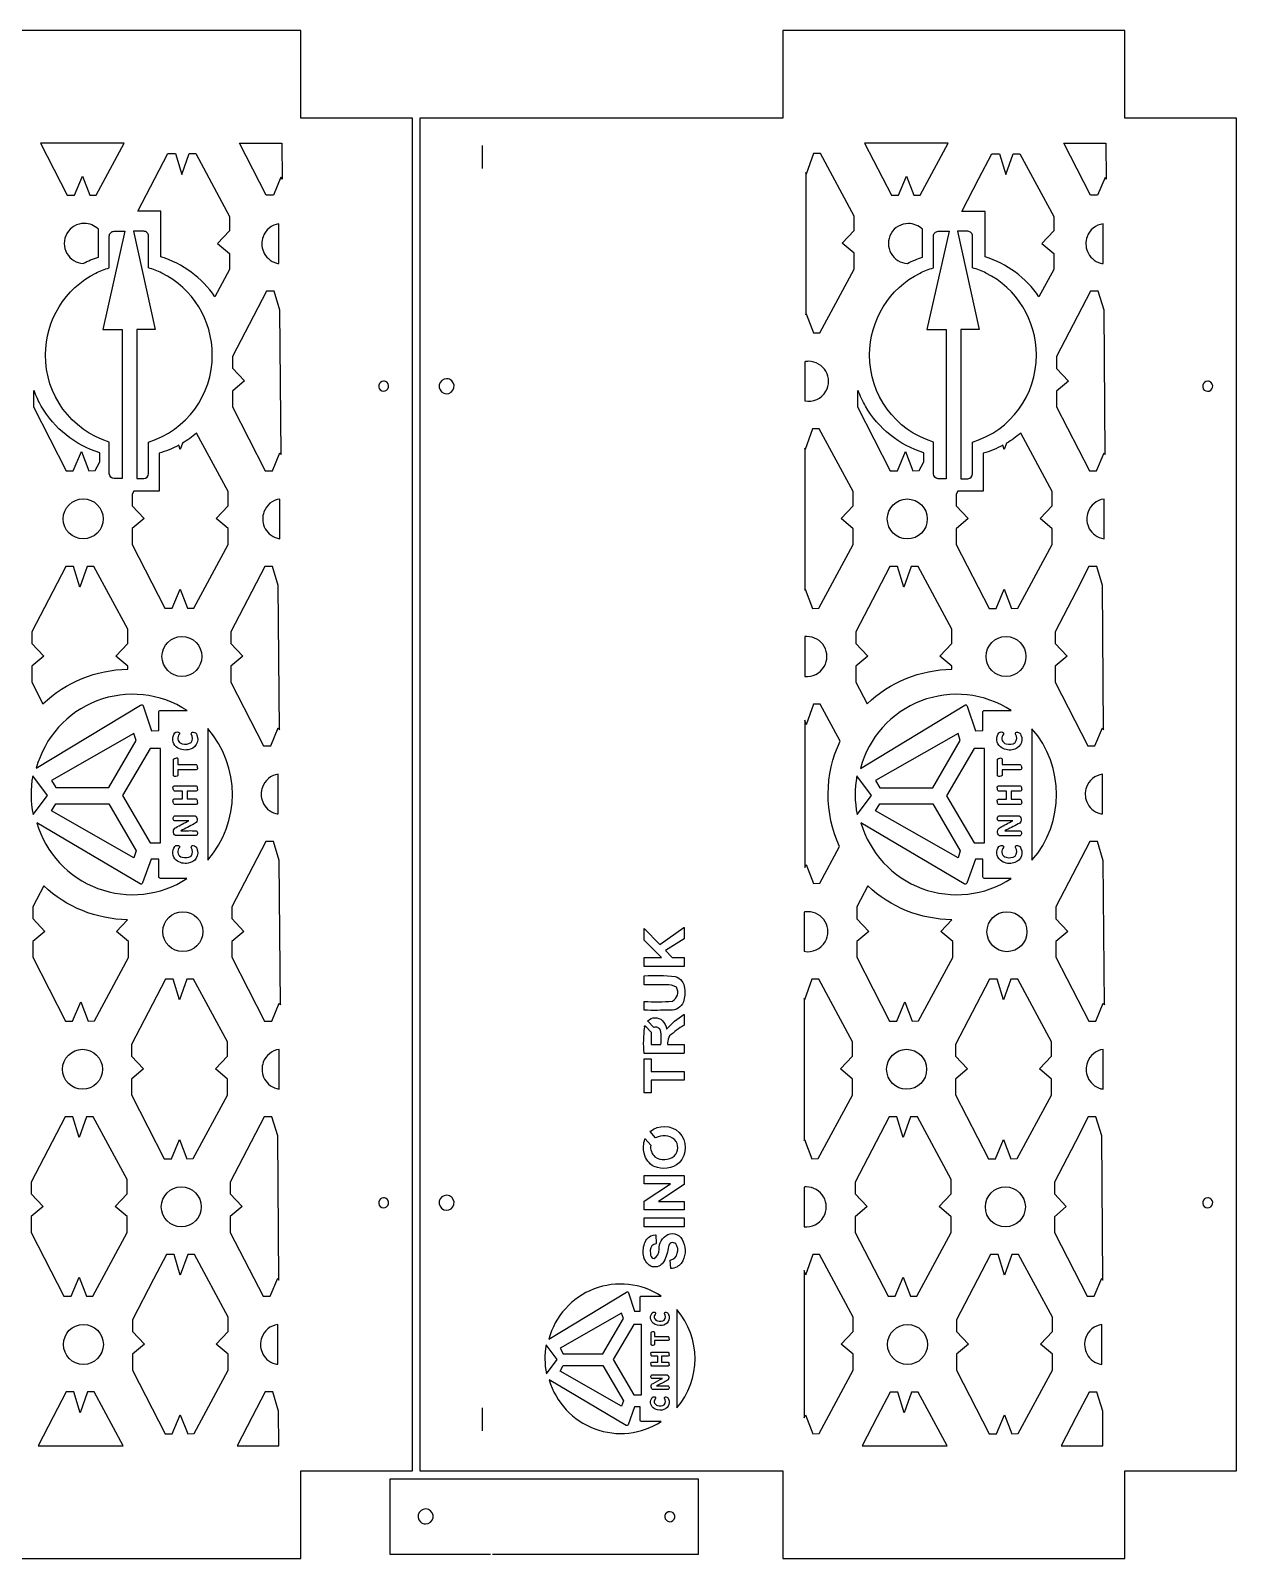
# Model space of a CAD drawing. Header units: millimetres. Extents: x -493 to 497, y 1253 to 3246.
# Drawn here: x 13 to 494, y 2636 to 3246 of the extents above; entities that cross this region are included whole.
import ezdxf

# ---------------------------------------------------------------- set-up
doc = ezdxf.new("R2010")
doc.units = ezdxf.units.MM
doc.layers.add('Default', color=70, linetype='Continuous')

msp = doc.modelspace()

# ---------------------------------------------------------------- linework, layer by layer
at = {"layer": 'Default'}
for points in [[(-16.08, 3231), (-16.08, 3211), (-161.08, 3210.99), (-161.08, 2671), (-16.08, 2671), (-16.08, 2636), (120.56, 2636), (120.56, 2671), (165.08, 2671), (165.08, 3211), (120.56, 3211), (120.56, 3246), (-16.08, 3246)], [(313.08, 3230.99), (313.08, 3210.99), (168.08, 3210.97), (168.08, 2670.99), (313.08, 2670.99), (313.08, 2635.99), (449.73, 2635.99), (449.73, 2670.99), (494.25, 2670.99), (494.25, 3210.99), (449.73, 3210.99), (449.73, 3245.99), (313.08, 3245.99)], [(49.94, 3201), (16.58, 3201), (27.24, 3180.24), (30.08, 3180.24), (33.3, 3187.89), (36.27, 3180.24), (38.79, 3180.33)], [(112.94, 3201), (113.05, 3186.69), (112.61, 3187.41), (109.59, 3180.24), (106.75, 3180.24), (96.09, 3201)], [(322.22, 3189.28), (322.22, 3132.5), (322.4, 3132.94), (325.37, 3125.29), (327.88, 3125.38), (341.54, 3150.7), (341.54, 3156.95), (341.54, 3157.08), (336.76, 3161.11), (341.54, 3166.17), (341.54, 3166.75), (341.54, 3171.88), (328.07, 3196.94), (327.26, 3196.94), (326, 3196.94), (325.37, 3196.94), (322.4, 3188.67)], [(379.1, 3200.99), (345.75, 3200.99), (356.41, 3180.22), (359.25, 3180.22), (362.47, 3187.88), (365.44, 3180.22), (367.95, 3180.32)], [(442.11, 3200.99), (442.22, 3186.67), (441.78, 3187.39), (438.76, 3180.22), (435.92, 3180.22), (425.26, 3200.99)], [(112.62, 3076.72), (112.18, 3134.33), (109.88, 3141.92), (106.81, 3141.92), (101.63, 3131.97), (93.25, 3115.85), (93.25, 3111.73), (93.25, 3111.16), (98.03, 3106.1), (93.25, 3102.06), (93.25, 3101.93), (93.25, 3100.21), (93.25, 3096.66), (93.25, 3095.75), (106.32, 3070.27), (109.17, 3070.27), (112.18, 3077.44)], [(441.79, 3076.7), (441.35, 3134.31), (439.05, 3141.91), (435.98, 3141.91), (430.8, 3131.96), (422.41, 3115.84), (422.41, 3111.72), (422.41, 3111.14), (427.2, 3106.08), (422.41, 3102.05), (422.41, 3101.92), (422.41, 3100.2), (422.41, 3096.65), (422.41, 3095.73), (435.49, 3070.25), (438.33, 3070.25), (441.35, 3077.43)], [(321.79, 3079.32), (321.79, 3022.54), (321.98, 3022.98), (324.94, 3015.32), (327.46, 3015.42), (341.12, 3040.74), (341.12, 3046.98), (341.12, 3047.11), (336.33, 3051.15), (341.12, 3056.21), (341.12, 3056.78), (341.12, 3061.92), (327.64, 3086.97), (326.83, 3086.97), (325.58, 3086.97), (324.94, 3086.97), (321.98, 3078.71)], [(111.99, 2966.85), (111.55, 3024.46), (109.25, 3032.05), (106.18, 3032.05), (101, 3022.1), (92.61, 3005.98), (92.61, 3001.86), (92.61, 3001.29), (97.4, 2996.23), (92.61, 2992.19), (92.61, 2992.06), (92.61, 2990.34), (92.61, 2986.79), (92.61, 2985.88), (105.69, 2960.4), (108.53, 2960.4), (111.55, 2967.57)], [(441.16, 2966.83), (440.72, 3024.44), (438.42, 3032.04), (435.35, 3032.04), (430.17, 3022.09), (421.78, 3005.97), (421.78, 3001.85), (421.78, 3001.27), (426.57, 2996.21), (421.78, 2992.18), (421.78, 2992.05), (421.78, 2990.33), (421.78, 2986.78), (421.78, 2985.86), (434.86, 2960.38), (437.7, 2960.38), (440.72, 2967.56)], [(53.88, 2965.4), (20.94, 2946.63), (22.64, 2943.73), (43.79, 2943.73), (54.79, 2962.55), (53.87, 2965.36)], [(383.05, 2965.39), (350.11, 2946.61), (351.8, 2943.72), (372.95, 2943.72), (383.96, 2962.54), (383.04, 2965.34)], [(60.33, 2921.71), (64.51, 2921.71), (64.51, 2959.35), (60.33, 2959.35), (49.32, 2940.53)], [(389.49, 2921.69), (393.68, 2921.69), (393.68, 2959.33), (389.49, 2959.33), (378.49, 2940.51)], [(53.88, 2915.65), (20.94, 2934.43), (22.64, 2937.32), (43.79, 2937.32), (54.79, 2918.5), (53.87, 2915.7)], [(383.05, 2915.64), (350.11, 2934.41), (351.8, 2937.31), (372.95, 2937.31), (383.96, 2918.49), (383.04, 2915.68)], [(112.36, 2856.98), (111.92, 2914.59), (109.62, 2922.18), (106.55, 2922.18), (101.37, 2912.23), (92.98, 2896.11), (92.98, 2891.99), (92.98, 2891.42), (97.76, 2886.36), (92.98, 2882.32), (92.98, 2882.19), (92.98, 2880.47), (92.98, 2876.92), (92.98, 2876.01), (106.06, 2850.53), (108.9, 2850.53), (111.92, 2857.7)], [(441.53, 2856.96), (441.08, 2914.57), (438.78, 2922.17), (435.71, 2922.17), (430.54, 2912.22), (422.15, 2896.1), (422.15, 2891.98), (422.15, 2891.4), (426.93, 2886.34), (422.15, 2882.31), (422.15, 2882.18), (422.15, 2880.46), (422.15, 2876.91), (422.15, 2875.99), (435.23, 2850.51), (438.07, 2850.51), (441.08, 2857.69)], [(65.99, 2795.59), (68.83, 2795.59), (72.05, 2803.25), (75.02, 2795.59), (77.53, 2795.69), (91.19, 2821.01), (91.19, 2827.26), (91.19, 2827.39), (86.41, 2831.42), (91.19, 2836.48), (91.19, 2837.06), (91.19, 2842.19), (77.72, 2867.25), (76.9, 2867.25), (75.65, 2867.25), (75.02, 2867.25), (72.05, 2858.98), (69.55, 2867.25), (66.48, 2867.25), (61.3, 2857.3), (52.91, 2841.18), (52.91, 2837.06), (52.91, 2836.48), (57.69, 2831.42), (52.91, 2827.39), (52.91, 2827.26), (52.91, 2825.54), (52.91, 2821.99), (52.91, 2821.07)], [(321.53, 2859.58), (321.53, 2802.8), (321.71, 2803.24), (324.68, 2795.58), (327.19, 2795.68), (340.85, 2821), (340.85, 2827.24), (340.85, 2827.37), (336.07, 2831.41), (340.85, 2836.47), (340.85, 2837.04), (340.85, 2842.18), (327.38, 2867.23), (326.56, 2867.23), (325.31, 2867.23), (324.68, 2867.23), (321.71, 2858.97)], [(395.16, 2795.58), (398, 2795.58), (401.22, 2803.24), (404.18, 2795.58), (406.7, 2795.68), (420.36, 2821), (420.36, 2827.24), (420.36, 2827.37), (415.57, 2831.41), (420.36, 2836.47), (420.36, 2837.04), (420.36, 2842.18), (406.89, 2867.23), (406.07, 2867.23), (404.82, 2867.23), (404.18, 2867.23), (401.22, 2858.97), (398.72, 2867.23), (395.65, 2867.23), (390.47, 2857.28), (382.08, 2841.16), (382.08, 2837.04), (382.08, 2836.47), (386.86, 2831.41), (382.08, 2827.37), (382.08, 2827.24), (382.08, 2825.52), (382.08, 2821.97), (382.08, 2821.06)], [(25.92, 2740.66), (28.76, 2740.66), (31.98, 2748.32), (34.95, 2740.66), (37.46, 2740.76), (51.12, 2766.08), (51.12, 2772.32), (51.12, 2772.45), (46.34, 2776.49), (51.12, 2781.55), (51.12, 2782.12), (51.12, 2787.26), (37.65, 2812.31), (36.83, 2812.31), (35.58, 2812.31), (34.95, 2812.31), (31.98, 2804.05), (29.48, 2812.31), (26.41, 2812.31), (21.23, 2802.36), (12.84, 2786.24), (12.84, 2782.12), (12.84, 2781.55), (17.63, 2776.49), (12.84, 2772.45), (12.84, 2772.32), (12.84, 2770.6), (12.84, 2767.05), (12.84, 2766.14)], [(111.73, 2747.11), (111.29, 2804.72), (108.99, 2812.31), (105.92, 2812.31), (100.74, 2802.36), (92.35, 2786.24), (92.35, 2782.12), (92.35, 2781.55), (97.13, 2776.49), (92.35, 2772.45), (92.35, 2772.32), (92.35, 2770.6), (92.35, 2767.05), (92.35, 2766.14), (105.43, 2740.66), (108.27, 2740.66), (111.29, 2747.83)], [(355.09, 2740.64), (357.93, 2740.64), (361.15, 2748.3), (364.11, 2740.64), (366.63, 2740.74), (380.29, 2766.06), (380.29, 2772.31), (380.29, 2772.44), (375.5, 2776.47), (380.29, 2781.53), (380.29, 2782.11), (380.29, 2787.24), (366.82, 2812.3), (366, 2812.3), (364.75, 2812.3), (364.11, 2812.3), (361.15, 2804.03), (358.65, 2812.3), (355.58, 2812.3), (350.4, 2802.35), (342.01, 2786.23), (342.01, 2782.11), (342.01, 2781.53), (346.79, 2776.47), (342.01, 2772.44), (342.01, 2772.31), (342.01, 2770.59), (342.01, 2767.04), (342.01, 2766.12)], [(440.89, 2747.09), (440.45, 2804.7), (438.15, 2812.3), (435.08, 2812.3), (429.9, 2802.35), (421.52, 2786.23), (421.52, 2782.11), (421.52, 2781.53), (426.3, 2776.47), (421.52, 2772.44), (421.52, 2772.31), (421.52, 2770.59), (421.52, 2767.04), (421.52, 2766.12), (434.6, 2740.64), (437.44, 2740.64), (440.45, 2747.82)], [(66.35, 2685.72), (69.19, 2685.72), (72.41, 2693.38), (75.38, 2685.72), (77.9, 2685.82), (91.56, 2711.14), (91.56, 2717.39), (91.56, 2717.52), (86.77, 2721.55), (91.56, 2726.61), (91.56, 2727.19), (91.56, 2732.32), (78.08, 2757.38), (77.27, 2757.38), (76.01, 2757.38), (75.38, 2757.38), (72.41, 2749.11), (69.91, 2757.38), (66.84, 2757.38), (61.66, 2747.43), (53.27, 2731.31), (53.27, 2727.19), (53.27, 2726.61), (58.06, 2721.55), (53.27, 2717.52), (53.27, 2717.39), (53.27, 2715.67), (53.27, 2712.12), (53.27, 2711.2)], [(341.22, 2717.37), (341.22, 2717.5), (336.43, 2721.54), (341.22, 2726.6), (341.22, 2727.17), (341.22, 2732.31), (327.74, 2757.36), (326.93, 2757.36), (325.67, 2757.36), (325.04, 2757.36), (322.08, 2749.1), (321.53, 2750.91), (321.53, 2692.06), (322.08, 2693.37), (325.04, 2685.71), (327.56, 2685.81), (341.22, 2711.13), (341.22, 2717.37)], [(395.52, 2685.71), (398.36, 2685.71), (401.58, 2693.37), (404.55, 2685.71), (407.06, 2685.81), (420.72, 2711.13), (420.72, 2717.37), (420.72, 2717.5), (415.94, 2721.54), (420.72, 2726.6), (420.72, 2727.17), (420.72, 2732.31), (407.25, 2757.36), (406.44, 2757.36), (405.18, 2757.36), (404.55, 2757.36), (401.58, 2749.1), (399.08, 2757.36), (396.01, 2757.36), (390.83, 2747.41), (382.44, 2731.29), (382.44, 2727.17), (382.44, 2726.6), (387.23, 2721.54), (382.44, 2717.5), (382.44, 2717.37), (382.44, 2715.65), (382.44, 2712.1), (382.44, 2711.19)], [(248.69, 2733.91), (224.12, 2719.9), (225.38, 2717.74), (241.16, 2717.74), (249.37, 2731.78), (248.68, 2733.87)], [(253.5, 2701.31), (256.62, 2701.31), (256.62, 2729.39), (253.5, 2729.39), (245.29, 2715.35)], [(248.69, 2696.79), (224.12, 2710.8), (225.38, 2712.96), (241.16, 2712.96), (249.37, 2698.92), (248.68, 2696.83)], [(49.54, 2681), (38.01, 2702.44), (37.2, 2702.44), (35.94, 2702.44), (35.31, 2702.44), (32.35, 2694.18), (29.84, 2702.44), (26.77, 2702.44), (21.59, 2692.49), (15.61, 2681)], [(111.76, 2681), (111.65, 2694.85), (109.35, 2702.44), (106.28, 2702.44), (101.1, 2692.49), (95.12, 2681)], [(378.71, 2680.99), (367.18, 2702.43), (366.37, 2702.43), (365.11, 2702.43), (364.48, 2702.43), (361.51, 2694.16), (359.01, 2702.43), (355.94, 2702.43), (350.76, 2692.48), (344.78, 2680.99)], [(440.92, 2680.99), (440.82, 2694.83), (438.52, 2702.43), (435.45, 2702.43), (430.27, 2692.48), (424.29, 2680.99)]]:
    msp.add_lwpolyline(points, close=True, dxfattribs=at)
for points in [[(64.66, 3155.69), (64.66, 3173.83), (55.39, 3173.83), (62.2, 3186.91), (67.37, 3196.86), (70.44, 3196.86), (72.95, 3188.59), (75.91, 3196.86), (76.55, 3196.86), (77.8, 3196.86), (78.61, 3196.86), (92.09, 3171.8), (92.09, 3166.67), (92.09, 3166.09), (87.3, 3161.03), (92.09, 3157), (92.09, 3156.87), (92.09, 3150.62), (86.22, 3139.74, 0.168154)], [(393.83, 3155.68), (393.83, 3173.81), (384.56, 3173.81), (391.36, 3186.89), (396.54, 3196.84), (399.61, 3196.84), (402.12, 3188.58), (405.08, 3196.84), (405.71, 3196.84), (406.97, 3196.84), (407.78, 3196.84), (421.26, 3171.79), (421.26, 3166.65), (421.26, 3166.08), (416.47, 3161.02), (421.26, 3156.98), (421.26, 3156.85), (421.26, 3150.61), (415.38, 3139.72, 0.168154)], [(39.66, 3155.54), (39.66, 3166.67, 0.197998), (34.03, 3168.98, 0.57735), (27.12, 3157.01, 0.254434), (33.63, 3153.02, -0.039909)], [(111.82, 3168.83, 0.142003), (107.86, 3167.12, 0.133619), (105.43, 3163.68, 0.187557), (105.57, 3157.78, 0.110172), (107.56, 3154.95, 0.122176), (110.82, 3153.17, 0.033359), (111.82, 3152.98)], [(368.83, 3155.53), (368.83, 3166.65, 0.197998), (363.2, 3168.97, 0.57735), (356.29, 3156.99, 0.254434), (362.8, 3153.01, -0.039909)], [(440.99, 3168.82, 0.142003), (437.03, 3167.11, 0.133619), (434.6, 3163.67, 0.187557), (434.74, 3157.76, 0.110172), (436.72, 3154.93, 0.122176), (439.99, 3153.15, 0.033359), (440.99, 3152.96)], [(18.56, 3116.51, -0.284046), (38.7, 3149.2, -0.045498), (44.04, 3151.25), (44.04, 3163.92, -0.417351), (45.96, 3165.87), (50.27, 3165.87), (41.41, 3126.68), (49, 3126.68), (49.12, 3126.67), (49.12, 3067.11, -0.005514), (45.94, 3067.1, -0.402534), (44.04, 3069.09), (44.04, 3081.72, -0.331178)], [(85.17, 3116.51, 0.284047), (65.03, 3149.2, 0.045497), (59.69, 3151.25), (59.69, 3163.92, 0.417376), (57.77, 3165.87), (53.65, 3165.87), (62.32, 3126.68), (54.97, 3126.68), (54.97, 3067.1, 0.004424), (57.79, 3067.1, 0.402534), (59.69, 3069.09), (59.69, 3081.72, 0.331178)], [(347.73, 3116.49, -0.284046), (367.87, 3149.18, -0.045498), (373.2, 3151.24), (373.2, 3163.91, -0.417351), (375.13, 3165.85), (379.44, 3165.85), (370.58, 3126.66), (378.17, 3126.66), (378.29, 3126.66), (378.29, 3067.09, -0.005514), (375.11, 3067.08, -0.402534), (373.2, 3069.07), (373.2, 3081.71, -0.331178)], [(414.33, 3116.49, 0.284047), (394.2, 3149.18, 0.045497), (388.86, 3151.24), (388.86, 3163.91, 0.417376), (386.94, 3165.85), (382.82, 3165.85), (391.49, 3126.66), (384.14, 3126.66), (384.14, 3067.08, 0.004424), (386.95, 3067.08, 0.402534), (388.86, 3069.07), (388.86, 3081.71, 0.331178)], [(321.79, 3113.79), (321.79, 3098.12, 0.320789), (330.25, 3101.96, 0.57735), (323.34, 3113.94, 0.048658)], [(153.61, 3106, 5.257541), (154.97, 3105.46, 0.191576)], [(178.78, 3106.99, 5.251225), (180.82, 3106.17, 0.191346)], [(482.77, 3105.99, 5.257541), (484.14, 3105.44, 0.191576)], [(40.21, 3073.8), (40.21, 3077.42, -0.18859), (16.88, 3096.07, -0.041774), (13.97, 3102.26), (13.74, 3102.06), (13.74, 3101.93), (13.74, 3100.21), (13.74, 3096.66), (13.74, 3095.75), (26.82, 3070.27), (29.66, 3070.27), (32.88, 3077.93), (35.84, 3070.27), (38.36, 3070.37)], [(369.38, 3073.78), (369.38, 3077.4, -0.18859), (346.05, 3096.05, -0.041774), (343.14, 3102.24), (342.91, 3102.05), (342.91, 3101.92), (342.91, 3100.2), (342.91, 3096.65), (342.91, 3095.73), (355.99, 3070.25), (358.83, 3070.25), (362.05, 3077.91), (365.01, 3070.25), (367.53, 3070.35)], [(53.18, 3056.8), (53.18, 3056.22), (57.96, 3051.16), (53.18, 3047.13), (53.18, 3047), (53.18, 3045.28), (53.18, 3041.73), (53.18, 3040.81), (66.26, 3015.33), (69.1, 3015.33), (72.32, 3022.99), (75.28, 3015.33), (77.8, 3015.43), (91.46, 3040.75), (91.46, 3047), (91.46, 3047.13), (86.67, 3051.16), (91.46, 3056.22), (91.46, 3056.8), (91.46, 3061.93), (78.9, 3085.29, -0.0425), (73.23, 3081.26), (72.32, 3078.72), (71.79, 3080.45, -0.052052), (63.92, 3077.22), (63.92, 3062.11), (53.79, 3062.11), (53.18, 3060.92)], [(382.34, 3056.78), (382.34, 3056.21), (387.13, 3051.15), (382.34, 3047.11), (382.34, 3046.98), (382.34, 3045.26), (382.34, 3041.71), (382.34, 3040.8), (395.42, 3015.32), (398.26, 3015.32), (401.48, 3022.98), (404.45, 3015.32), (406.97, 3015.42), (420.63, 3040.74), (420.63, 3046.98), (420.63, 3047.11), (415.84, 3051.15), (420.63, 3056.21), (420.63, 3056.78), (420.63, 3061.92), (408.07, 3085.28, -0.0425), (402.4, 3081.24), (401.48, 3078.71), (400.96, 3080.44, -0.052052), (393.08, 3077.21), (393.08, 3062.09), (382.96, 3062.09), (382.34, 3060.9)], [(112.18, 3058.96, 0.142003), (108.22, 3057.25, 0.133619), (105.8, 3053.81, 0.187557), (105.93, 3047.91, 0.110172), (107.92, 3045.07, 0.122176), (111.18, 3043.3, 0.033359), (112.18, 3043.11)], [(441.35, 3058.95, 0.142003), (437.39, 3057.24, 0.133619), (434.97, 3053.8, 0.187557), (435.1, 3047.89, 0.110172), (437.09, 3045.06, 0.122176), (440.35, 3043.28, 0.033359), (441.35, 3043.09)], [(17.54, 2977.23, -0.189218), (51.39, 2991), (51.39, 2992.06), (51.39, 2992.19), (46.6, 2996.23), (51.39, 3001.29), (51.39, 3001.86), (51.39, 3007), (37.91, 3032.05), (37.1, 3032.05), (35.85, 3032.05), (35.21, 3032.05), (32.25, 3023.79), (29.74, 3032.05), (26.67, 3032.05), (21.49, 3022.1), (13.11, 3005.98), (13.11, 3001.86), (13.11, 3001.29), (17.89, 2996.23), (13.11, 2992.19), (13.11, 2992.06), (13.11, 2990.34), (13.11, 2986.79), (13.11, 2985.88)], [(346.71, 2977.22, -0.189218), (380.56, 2990.98), (380.56, 2992.05), (380.56, 2992.18), (375.77, 2996.21), (380.56, 3001.27), (380.56, 3001.85), (380.56, 3006.98), (367.08, 3032.04), (366.27, 3032.04), (365.01, 3032.04), (364.38, 3032.04), (361.42, 3023.77), (358.91, 3032.04), (355.84, 3032.04), (350.66, 3022.09), (342.27, 3005.97), (342.27, 3001.85), (342.27, 3001.27), (347.06, 2996.21), (342.27, 2992.18), (342.27, 2992.05), (342.27, 2990.33), (342.27, 2986.78), (342.27, 2985.86)], [(321.79, 3004.02), (321.79, 2988.15, 0.298874), (329.62, 2992.09, 0.57735), (322.7, 3004.07, 0.028632)], [(14.86, 2951.45), (56.54, 2976.72, -0.48177), (57.57, 2976.34), (60.83, 2966.42), (63.81, 2966.51), (63.78, 2973.85, -0.416181), (64.48, 2974.55), (75.09, 2974.55, 0.509963)], [(335.71, 2920.17, -0.221137), (335.95, 2962.33), (328.01, 2977.1), (327.19, 2977.1), (325.94, 2977.1), (325.31, 2977.1), (322.34, 2968.84), (321.79, 2970.65), (321.79, 2911.8), (322.34, 2913.11), (325.31, 2905.45), (327.82, 2905.55)], [(344.03, 2951.43), (385.71, 2976.7, -0.48177), (386.74, 2976.32), (389.99, 2966.4), (392.98, 2966.49), (392.95, 2973.83, -0.416181), (393.65, 2974.54), (404.26, 2974.54, 0.509963)], [(77.6, 2965.89, -0.346715), (79.01, 2964.72, -0.511237), (75.55, 2958.86, -0.22276), (70.8, 2960.02, -0.405203), (70.23, 2965.57, -0.37263), (72.07, 2965.66, -0.232737), (71.74, 2964.68, 0.54722), (73.11, 2961.26, 0.229603), (76.7, 2961.71, 0.32845), (76.8, 2965.15, -0.580608)], [(83.42, 2967.28), (83.42, 2914.74, 0.372988)], [(406.76, 2965.87, -0.346715), (408.18, 2964.71, -0.511237), (404.72, 2958.85, -0.22276), (399.97, 2960.01, -0.405203), (399.4, 2965.56, -0.37263), (401.24, 2965.65, -0.232737), (400.91, 2964.67, 0.54722), (402.28, 2961.24, 0.229603), (405.87, 2961.7, 0.32845), (405.97, 2965.14, -0.580608)], [(412.58, 2967.27), (412.58, 2914.72, 0.372988)], [(70.55, 2955.54, -0.536374), (71.46, 2955.11), (71.46, 2952.96), (78.73, 2952.96), (78.73, 2952.96, -0.282009), (79.18, 2951.88, -0.551697), (78.73, 2950.79), (71.46, 2950.79), (71.46, 2948.64, -0.461158), (69.7, 2948.44, -0.163379), (69.64, 2948.64), (69.64, 2955.11, -0.182857)], [(399.72, 2955.52, -0.536374), (400.63, 2955.1), (400.63, 2952.94), (407.9, 2952.94), (407.9, 2952.94, -0.282009), (408.35, 2951.86, -0.551697), (407.9, 2950.78), (400.63, 2950.78), (400.63, 2948.62, -0.461158), (398.87, 2948.43, -0.163379), (398.81, 2948.62), (398.81, 2955.1, -0.182857)], [(13.58, 2932.97), (19.36, 2940.55), (13.47, 2948.46, 0.095574)], [(111.55, 2949.09, 0.142003), (107.59, 2947.38, 0.133619), (105.17, 2943.94, 0.187557), (105.3, 2938.04, 0.110172), (107.29, 2935.2, 0.122176), (110.55, 2933.43, 0.033359), (111.55, 2933.24)], [(342.75, 2932.96), (348.53, 2940.53), (342.64, 2948.44, 0.095574)], [(440.72, 2949.08, 0.142003), (436.76, 2947.37, 0.133619), (434.34, 2943.93, 0.187557), (434.47, 2938.02, 0.110172), (436.46, 2935.19, 0.122176), (439.72, 2933.41, 0.033359), (440.72, 2933.22)], [(78.73, 2944.51, -0.285022), (79.18, 2943.44, -0.553162), (78.73, 2942.35), (75.16, 2942.35), (75.16, 2939.21), (78.73, 2939.21, -0.288661), (79.18, 2938.13, -0.551693), (78.73, 2937.05), (70.04, 2937.05, -0.285656), (69.6, 2938.13, -0.556213), (70.04, 2939.21), (73.27, 2939.21), (73.27, 2942.35), (70.04, 2942.35, -0.28895), (69.6, 2943.44, -0.55095), (70.04, 2944.51), (78.73, 2944.51)], [(407.9, 2944.5, -0.285022), (408.35, 2943.42, -0.553162), (407.9, 2942.34), (404.33, 2942.34), (404.33, 2939.19), (407.9, 2939.19, -0.288661), (408.35, 2938.12, -0.551693), (407.9, 2937.03), (399.21, 2937.03, -0.285656), (398.77, 2938.12, -0.556213), (399.21, 2939.19), (402.44, 2939.19), (402.44, 2942.34), (399.21, 2942.34, -0.28895), (398.77, 2943.42, -0.55095), (399.21, 2944.5), (407.9, 2944.5)], [(75.07, 2907.45), (64.48, 2907.45, -0.413193), (63.78, 2908.16), (63.78, 2915.19), (60.81, 2915.19), (57.33, 2905.66, -0.47026), (56.32, 2905.3), (15.1, 2929.74, 0.503692)], [(78.33, 2932.43, -0.653093), (77.9, 2929.28, -0.01846), (72.61, 2926.51, -0.008463), (78.73, 2926.54, -0.519517), (78.73, 2924.56), (70.46, 2924.56, -0.580221), (70.68, 2927.83, -0.017313), (75.75, 2930.47, -0.006101), (70.06, 2930.46, -0.521436), (70.06, 2932.43)], [(404.24, 2907.44), (393.65, 2907.44, -0.413193), (392.95, 2908.14), (392.95, 2915.17), (389.98, 2915.17), (386.5, 2905.65, -0.47026), (385.48, 2905.28), (344.27, 2929.72, 0.503692)], [(407.5, 2932.41, -0.653093), (407.07, 2929.26, -0.01846), (401.78, 2926.5, -0.008463), (407.9, 2926.52, -0.519517), (407.89, 2924.55), (399.62, 2924.55, -0.580221), (399.85, 2927.82, -0.017313), (404.92, 2930.46, -0.006101), (399.23, 2930.44, -0.521436), (399.23, 2932.41)], [(77.6, 2920.6, -0.346715), (79.01, 2919.44, -0.511237), (75.55, 2913.58, -0.22276), (70.8, 2914.74, -0.405203), (70.23, 2920.29, -0.37263), (72.07, 2920.38, -0.232737), (71.74, 2919.4, 0.54722), (73.11, 2915.98, 0.229603), (76.7, 2916.43, 0.32845), (76.8, 2919.87, -0.580608)], [(406.76, 2920.59, -0.346715), (408.18, 2919.43, -0.511237), (404.72, 2913.57, -0.22276), (399.97, 2914.72, -0.405203), (399.4, 2920.28, -0.37263), (401.24, 2920.37, -0.232737), (400.91, 2919.39, 0.54722), (402.28, 2915.96, 0.229603), (405.87, 2916.42, 0.32845), (405.97, 2919.85, -0.580608)], [(51.36, 2891, -0.187017), (17.83, 2904.5), (13.47, 2896.11), (13.47, 2891.99), (13.47, 2891.42), (18.26, 2886.36), (13.47, 2882.32), (13.47, 2882.19), (13.47, 2880.47), (13.47, 2876.92), (13.47, 2876.01), (26.55, 2850.53), (29.39, 2850.53), (32.61, 2858.19), (35.58, 2850.53), (38.09, 2850.63), (51.75, 2875.95), (51.75, 2882.19), (51.75, 2882.32), (46.97, 2886.36)], [(380.53, 2890.99, -0.187017), (347, 2904.48), (342.64, 2896.1), (342.64, 2891.98), (342.64, 2891.4), (347.42, 2886.34), (342.64, 2882.31), (342.64, 2882.18), (342.64, 2880.46), (342.64, 2876.91), (342.64, 2875.99), (355.72, 2850.51), (358.56, 2850.51), (361.78, 2858.17), (364.75, 2850.51), (367.26, 2850.61), (380.92, 2875.93), (380.92, 2882.18), (380.92, 2882.31), (376.14, 2886.34)], [(321.53, 2894.05), (321.53, 2878.38, 0.320789), (329.98, 2882.22, 0.57735), (323.07, 2894.2, 0.048658)], [(273.57, 2872.37), (257.71, 2872.37, -0.389639), (257.68, 2872.41), (257.68, 2875.87, -0.426307), (257.71, 2875.91), (264.66, 2875.91), (257.69, 2882.81, -0.196924), (257.68, 2882.84), (257.68, 2887.48, -0.694813), (257.74, 2887.51), (263.9, 2881.09), (273.56, 2887.87, -0.612482), (273.61, 2887.83), (273.61, 2883.36, -0.266816), (273.59, 2883.33), (266.19, 2878.66), (268.8, 2875.91), (273.57, 2875.91, -0.389639), (273.61, 2875.87), (273.61, 2872.41, -0.426307)], [(257.68, 2854.9), (257.68, 2858.35, -0.426757), (257.71, 2858.39, 0.040683), (268.95, 2858.52, 0.44272), (270.53, 2864.01, 0.170069), (266.49, 2865.04), (257.71, 2865.04, -0.389251), (257.68, 2865.08), (257.68, 2868.53, -0.426757), (257.71, 2868.57, -0.055944), (270.09, 2868.29, -0.317039), (273.79, 2863.6, -0.114204), (273.36, 2858.19, -0.325277), (268.2, 2854.92, -0.015017), (257.7, 2854.86, -0.300471)], [(266.99, 2841.84), (266.99, 2841.18), (273.57, 2841.18, -0.389403), (273.61, 2841.14), (273.61, 2837.69, -0.426582), (273.57, 2837.65), (257.71, 2837.65, -0.389403), (257.68, 2837.69, -0.059614), (257.9, 2848.1, -0.665027), (258.08, 2848.68), (260.46, 2846.06, 0.005015), (260.43, 2841.18), (264.39, 2841.18, 0.077896), (264.19, 2846.78, 0.432815), (261.53, 2847.91, -0.325441), (261.49, 2847.92), (259.15, 2850.51, -0.40842), (259.15, 2850.57, -0.42748), (264.91, 2850.73, -0.187558), (266.6, 2847.28, -0.086677), (273.56, 2853.09, -0.604462), (273.61, 2853.06), (273.61, 2848.93, -0.249786), (273.59, 2848.9, 0.036177), (267.82, 2844.59, 0.120294)], [(111.92, 2839.22, 0.142003), (107.96, 2837.51, 0.133619), (105.53, 2834.07, 0.187557), (105.67, 2828.17, 0.110172), (107.65, 2825.33, 0.122176), (110.92, 2823.56, 0.033359), (111.92, 2823.37)], [(441.08, 2839.21, 0.142003), (437.12, 2837.5, 0.133619), (434.7, 2834.06, 0.187557), (434.84, 2828.15, 0.110172), (436.82, 2825.32, 0.122176), (440.09, 2823.54, 0.033359), (441.08, 2823.35)], [(273.57, 2826.9), (260.43, 2826.9), (260.43, 2821.86, -0.426307), (260.4, 2821.82), (257.71, 2821.82, -0.389638), (257.68, 2821.86), (257.68, 2835.45, -0.426307), (257.71, 2835.49), (260.4, 2835.49, -0.389638), (260.43, 2835.45), (260.43, 2830.43), (273.57, 2830.43, -0.389638), (273.61, 2830.39), (273.61, 2826.94, -0.426307)], [(262.22, 2803.96), (260.01, 2806.4, -0.418624), (260.01, 2806.46, -0.371211), (271.71, 2806.08, -0.38404), (271.72, 2793.94, -0.285048), (261.66, 2792.46, -0.225383), (257.69, 2797.73, -0.145781), (257.98, 2803.48, -0.577694), (258.04, 2803.49), (260.28, 2801.02, 0.249881), (261.98, 2796.33, 0.330684), (269.7, 2796.65, 0.413198), (269.82, 2803.26, 0.29285), (262.27, 2803.95, -0.351391)], [(273.57, 2775.17), (257.71, 2775.17, -0.389638), (257.68, 2775.21), (257.68, 2778.56, -0.261253), (257.7, 2778.6), (268.17, 2785.52), (257.71, 2785.52, -0.389639), (257.68, 2785.56), (257.68, 2788.77, -0.426307), (257.71, 2788.81), (273.57, 2788.81, -0.389638), (273.61, 2788.77), (273.61, 2785.3, -0.260178), (273.59, 2785.27), (263.36, 2778.45), (273.57, 2778.45, -0.389639), (273.61, 2778.41), (273.61, 2775.21, -0.426307)], [(321.53, 2784.28), (321.53, 2768.41, 0.298874), (329.35, 2772.35, 0.57735), (322.44, 2784.33, 0.028632)], [(153.61, 2780, 5.257541), (154.97, 2779.46, 0.191576)], [(178.78, 2780.99, 5.251225), (180.82, 2780.17, 0.191346)], [(482.77, 2779.99, 5.257541), (484.14, 2779.44, 0.191576)], [(273.57, 2768.39), (257.71, 2768.39, -0.389639), (257.68, 2768.43), (257.68, 2771.88, -0.426307), (257.71, 2771.92), (273.57, 2771.92, -0.389639), (273.61, 2771.88), (273.61, 2768.43, -0.426307)], [(268.38, 2751.73), (268.07, 2755.08, -0.412399), (268.11, 2755.13, 0.318576), (270.92, 2757.82, 0.239957), (270.29, 2761.6, 0.600929), (267.36, 2760.57, -0.094024), (265.53, 2754.55, -0.117471), (264.07, 2752.97), (264.07, 2752.97, -0.35247), (259.22, 2753.45, -0.209276), (257.31, 2758.46, -0.161056), (258.72, 2763.45, -0.23523), (262.26, 2765.18, -0.29367), (262.28, 2765.14), (262.42, 2761.69, -0.403472), (262.39, 2761.65, 0.370857), (260.14, 2759.06, 0.042754), (260.23, 2757.01, 0.295516), (261.65, 2755.69, 0.283707), (263.64, 2759.34, -0.296468), (267.17, 2765.33, -0.441237), (273.28, 2762.43, -0.260462), (272.5, 2753.78, -0.202065), (268.41, 2751.69, -0.302904)], [(219.58, 2723.5), (250.68, 2742.35, -0.48177), (251.44, 2742.07), (253.87, 2734.66), (256.1, 2734.73), (256.08, 2740.21, -0.416181), (256.6, 2740.73), (264.51, 2740.73, 0.509963)], [(266.38, 2734.27, -0.346715), (267.43, 2733.4, -0.511237), (264.85, 2729.03, -0.22276), (261.31, 2729.89, -0.405203), (260.89, 2734.04, -0.37263), (262.26, 2734.1, -0.232737), (262.01, 2733.37, 0.54722), (263.04, 2730.82, 0.229603), (265.72, 2731.16, 0.32845), (265.79, 2733.72, -0.580608)], [(270.72, 2735.31), (270.72, 2696.11, 0.372988)], [(111.29, 2729.35, 0.142003), (107.33, 2727.64, 0.133619), (104.9, 2724.2, 0.187557), (105.04, 2718.3, 0.110172), (107.02, 2715.46, 0.122176), (110.29, 2713.69, 0.033359), (111.29, 2713.5)], [(440.45, 2729.34, 0.142003), (436.49, 2727.63, 0.133619), (434.07, 2724.19, 0.187557), (434.21, 2718.28, 0.110172), (436.19, 2715.45, 0.122176), (439.45, 2713.67, 0.033359), (440.45, 2713.48)], [(218.63, 2709.71), (222.94, 2715.36), (218.54, 2721.27, 0.095574)], [(261.13, 2726.55, -0.536374), (261.81, 2726.23), (261.81, 2724.62), (267.23, 2724.62), (267.23, 2724.62, -0.282009), (267.56, 2723.82, -0.551697), (267.23, 2723.01), (261.81, 2723.01), (261.81, 2721.4, -0.461158), (260.49, 2721.26, -0.163379), (260.45, 2721.4), (260.45, 2726.23, -0.182857)], [(267.23, 2718.32, -0.285022), (267.56, 2717.52, -0.553162), (267.23, 2716.71), (264.56, 2716.71), (264.56, 2714.37), (267.23, 2714.37, -0.288661), (267.56, 2713.56, -0.551693), (267.23, 2712.76), (260.75, 2712.76, -0.285656), (260.41, 2713.56, -0.556213), (260.75, 2714.37), (263.16, 2714.37), (263.16, 2716.71), (260.75, 2716.71, -0.28895), (260.41, 2717.52, -0.55095), (260.75, 2718.32), (267.23, 2718.32)], [(266.93, 2709.31, -0.653093), (266.61, 2706.96, -0.01846), (262.67, 2704.9, -0.008463), (267.23, 2704.91, -0.519517), (267.23, 2703.44), (261.06, 2703.44, -0.580221), (261.22, 2705.88, -0.017313), (265.01, 2707.85, -0.006101), (260.76, 2707.84, -0.521436), (260.76, 2709.31)], [(264.5, 2690.68), (256.6, 2690.68, -0.413193), (256.08, 2691.2), (256.08, 2696.45), (253.86, 2696.45), (251.26, 2689.34, -0.47026), (250.51, 2689.07), (219.76, 2707.3, 0.503692)], [(266.38, 2700.49, -0.346715), (267.43, 2699.62, -0.511237), (264.85, 2695.25, -0.22276), (261.31, 2696.11, -0.405203), (260.89, 2700.26, -0.37263), (262.26, 2700.32, -0.232737), (262.01, 2699.59, 0.54722), (263.04, 2697.04, 0.229603), (265.72, 2697.38, 0.32845), (265.79, 2699.94, -0.580608)], [(170.4, 2649.74, 5.251225), (168.35, 2650.55, 0.191346)], [(267.9, 2650.66, 5.257541), (266.54, 2651.21, 0.191576)]]:
    msp.add_lwpolyline(points, format="xyb", close=True, dxfattribs=at)
for points in [[(193.08, 3190.99), (193.08, 3200.06)], [(193.08, 2686.99), (193.08, 2696.06)], [(197.06, 2637.66), (279.43, 2637.66), (279.43, 2667.66), (156.09, 2667.66), (156.09, 2637.66), (196.36, 2637.66)]]:
    msp.add_lwpolyline(points, dxfattribs=at)
for centre in [(33.61, 3051.03), (362.77, 3051.02), (73.04, 2996.1), (402.21, 2996.08), (73.41, 2886.23), (402.58, 2886.21), (33.34, 2831.29), (362.51, 2831.28), (72.78, 2776.36), (401.95, 2776.34), (33.7, 2721.42), (362.87, 2721.41)]:
    msp.add_circle(centre, 7.98, dxfattribs=at)

doc.saveas('drawing.dxf')
